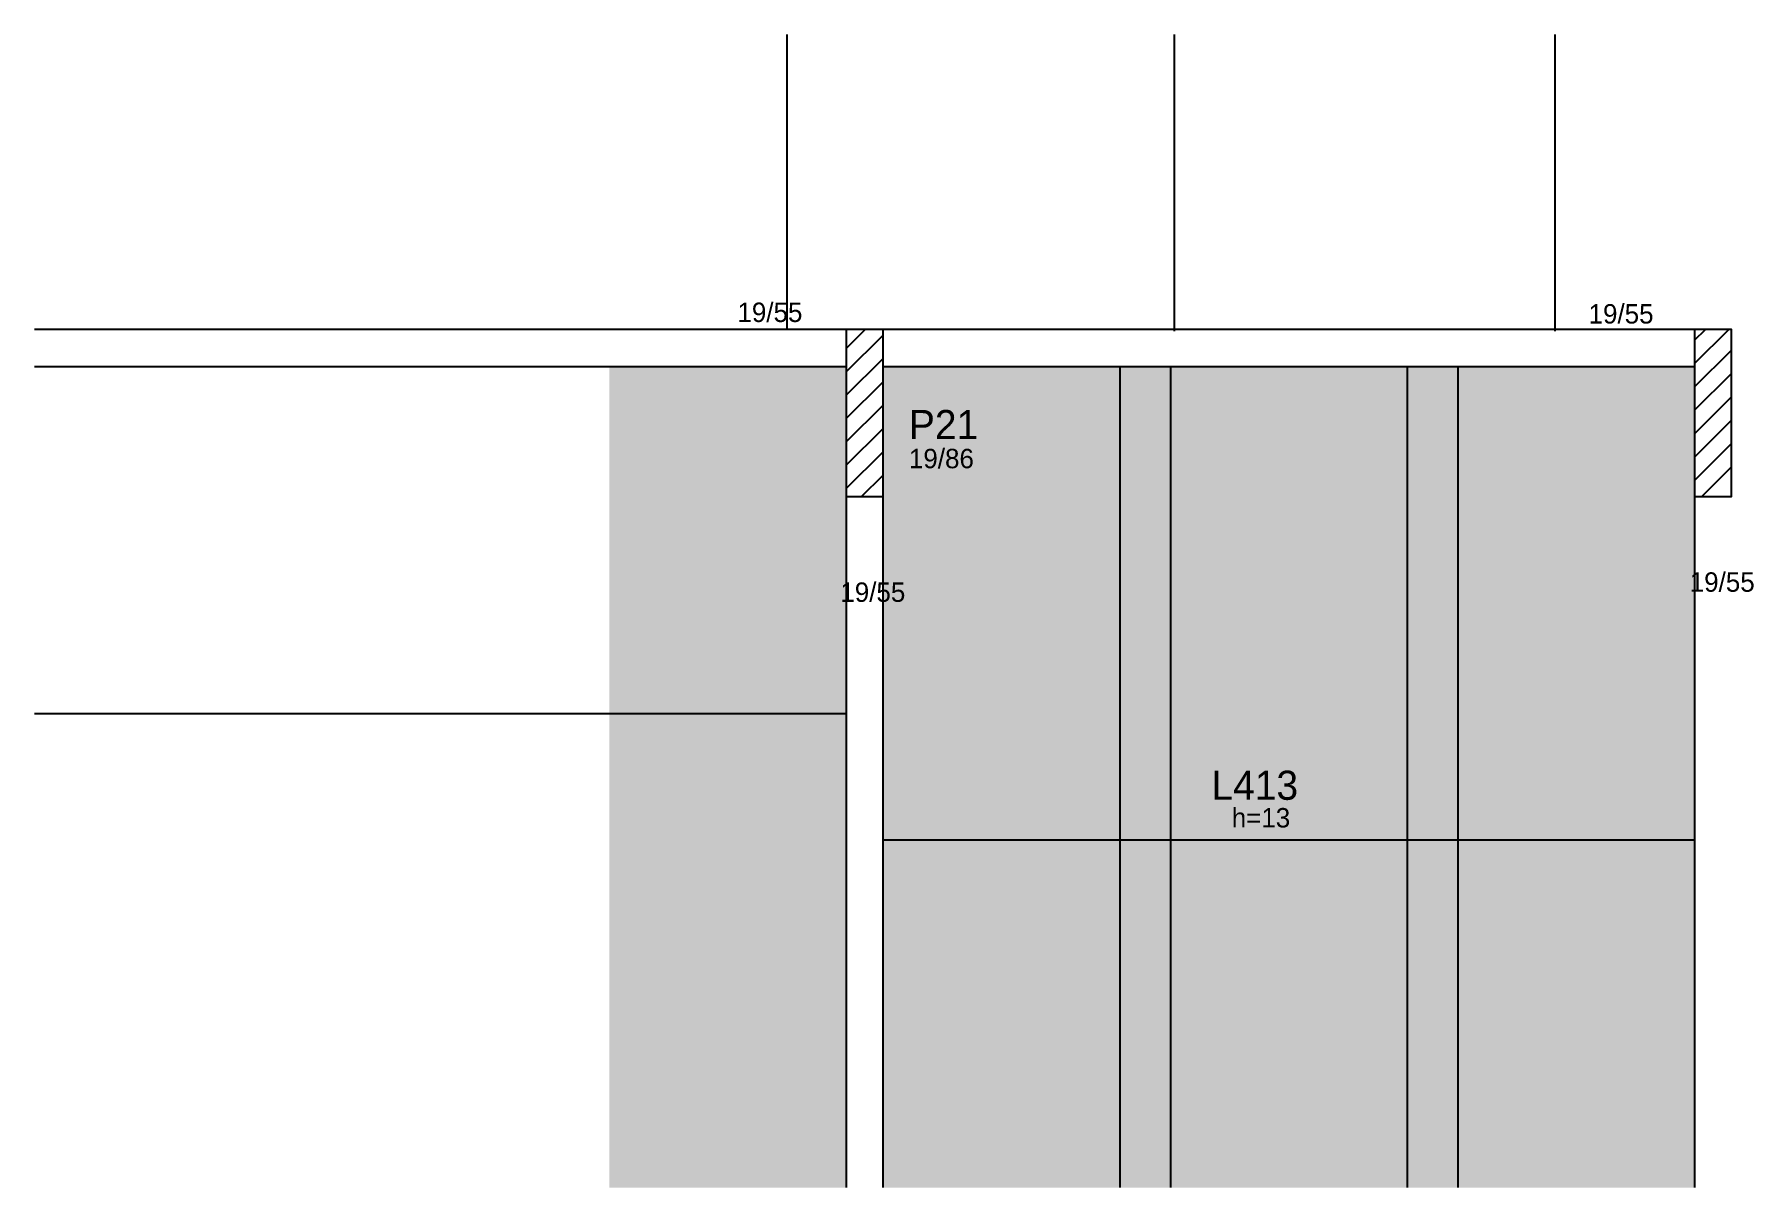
# Model space of a CAD drawing. Header units: metres. Extents: x 3304 to 4190, y 1590 to 2184.
import ezdxf

# ---------------------------------------------------------------- set-up
doc = ezdxf.new("R2010")
doc.units = ezdxf.units.M
for name, color, linetype in [('3', 7, 'Continuous'), ('4', 7, 'Continuous'), ('7', 7, 'Continuous'), ('Hachura', 7, 'Continuous'), ('Painéis', 7, 'Continuous'), ('REAPROVEITAMENTO', 7, 'Continuous')]:
    doc.layers.add(name, color=color, linetype=linetype)

msp = doc.modelspace()

# ---------------------------------------------------------------- hatches: boundary and pattern name
at = {"layer": 'Hachura'}
h = msp.add_hatch(color=7, dxfattribs=at)
h.dxf.hatch_style = 1
h.paths.add_polyline_path([(3863.48, 1590.12), (3889.48, 1590.12), (3889.48, 1590.12), (3889.48, 2013.12), (3889.48, 2013.12), (3863.48, 2013.12), (3863.48, 2013.12), (3863.48, 1590.12)])
h = msp.add_hatch(color=7, dxfattribs=at)
h.dxf.hatch_style = 1
h.paths.add_polyline_path([(4011.48, 1590.12), (4037.48, 1590.12), (4037.48, 1590.12), (4037.48, 2013.12), (4037.48, 2013.12), (4011.48, 2013.12), (4011.48, 2013.12), (4011.48, 1590.12)])
at = {"layer": 'REAPROVEITAMENTO'}
h = msp.add_hatch(color=7, dxfattribs=at)
h.dxf.hatch_style = 1
h.paths.add_polyline_path([(3722.48, 1590.12), (3600.48, 1590.12), (3600.48, 1590.12), (3600.48, 2013.12), (3600.48, 2013.12), (3722.48, 2013.12), (3722.48, 2013.12), (3722.48, 1590.12)])
h = msp.add_hatch(color=7, dxfattribs=at)
h.dxf.hatch_style = 1
h.paths.add_polyline_path([(3863.47, 1590.12), (3741.47, 1590.12), (3741.47, 1590.12), (3741.47, 2013.12), (3741.47, 2013.12), (3863.47, 2013.12), (3863.47, 2013.12), (3863.47, 1590.12)])
h = msp.add_hatch(color=7, dxfattribs=at)
h.dxf.hatch_style = 1
h.paths.add_polyline_path([(4011.48, 1590.12), (3889.48, 1590.12), (3889.48, 1590.12), (3889.48, 2013.12), (3889.48, 2013.12), (4011.48, 2013.12), (4011.48, 2013.12), (4011.48, 1590.12)])
h = msp.add_hatch(color=7, dxfattribs=at)
h.dxf.hatch_style = 1
h.paths.add_polyline_path([(4159.48, 1590.12), (4037.48, 1590.12), (4037.48, 1590.12), (4037.48, 2013.12), (4037.48, 2013.12), (4159.48, 2013.12), (4159.48, 2013.12), (4159.48, 1590.12)])

# ---------------------------------------------------------------- linework, layer by layer
at = {"layer": '3', "color": 7, "lineweight": 25}
for p, q in [((3722.47, 2022.29), (3732.3, 2032.12)), ((3722.47, 2010.27), (3741.47, 2029.27)), ((4159.47, 2014.52), (4177.07, 2032.12)), ((4159.47, 2026.54), (4165.05, 2032.12)), ((4159.47, 2002.5), (4178.47, 2021.5)), ((3722.47, 1998.25), (3741.47, 2017.25)), ((3722.47, 1986.23), (3741.47, 2005.23)), ((4159.47, 1990.48), (4178.47, 2009.48)), ((3722.47, 1974.21), (3741.47, 1993.21)), ((4159.47, 1978.46), (4178.47, 1997.46)), ((4159.47, 1966.44), (4178.47, 1985.44)), ((3722.47, 1962.19), (3741.47, 1981.19)), ((3722.47, 1950.17), (3741.47, 1969.17)), ((4159.47, 1954.42), (4178.47, 1973.42)), ((3730.45, 1946.12), (3741.47, 1957.15)), ((4163.2, 1946.12), (4178.47, 1961.4))]:
    msp.add_line(p, q, dxfattribs=at)
for points in [[(3722.47, 2032.12), (3304.47, 2032.12)], [(4159.47, 2032.12), (3741.47, 2032.12)], [(3304.47, 2013.12), (3722.47, 2013.12)], [(3741.47, 2013.12), (4159.47, 2013.12)], [(3722.47, 1946.12), (3722.47, 1590.12)], [(3741.47, 1590.12), (3741.47, 1946.12)], [(4159.47, 1946.12), (4159.47, 1590.12)]]:
    msp.add_lwpolyline(points, dxfattribs=at)
at = {"layer": '7', "color": 7, "lineweight": 25}
for points in [[(3722.47, 1946.12), (3741.47, 1946.12), (3741.47, 2032.12), (3722.47, 2032.12), (3722.47, 1946.12)], [(4159.47, 1946.12), (4178.47, 1946.12), (4178.47, 2032.12), (4159.47, 2032.12), (4159.47, 1946.12)]]:
    msp.add_lwpolyline(points, dxfattribs=at)
at = {"layer": 'Painéis', "color": 7, "lineweight": 25}
for p, q in [((3691.97, 2184.12), (3691.97, 2032.12)), ((3891.47, 2184.12), (3891.47, 2031.19)), ((4087.47, 2184.12), (4087.47, 2031.19)), ((3863.48, 2013.12), (3863.48, 1590.12)), ((3889.48, 2013.12), (3889.48, 1590.12)), ((4011.48, 2013.12), (4011.48, 1590.12)), ((4037.48, 2013.12), (4037.48, 1590.12)), ((3722.38, 1834.12), (3304.38, 1834.12)), ((4159.38, 1769.12), (3741.38, 1769.12))]:
    msp.add_line(p, q, dxfattribs=at)

# ---------------------------------------------------------------- texts
at = {"layer": '3', "color": 7, "lineweight": 25}
for s, p in [('19/55', (3666.48, 2035.97)), ('19/55', (4104.84, 2035.18)), ('19/86', (3754.79, 1960.65)), ('19/55', (4156.93, 1897.03)), ('19/55', (3719.47, 1891.83)), ('h=13', (3921.05, 1775.63))]:
    msp.add_text(s, height=10, dxfattribs=at).set_placement(p)
at = {"layer": '4', "color": 7, "lineweight": 25}
for s, p in [('P21', (3754.79, 1975.65)), ('L413', (3910.6, 1789.87))]:
    msp.add_text(s, height=15, dxfattribs=at).set_placement(p)

doc.saveas('drawing.dxf')
